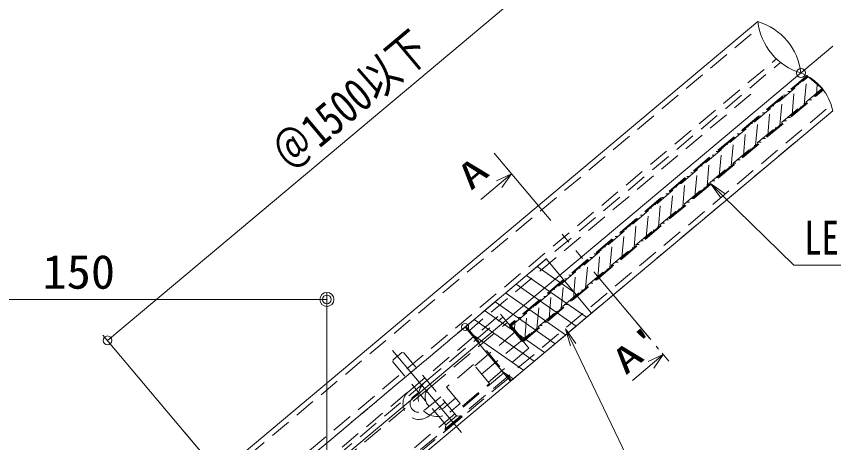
# Model space of a CAD drawing. Units: millimetres, scale not verified. Extents: x -1001 to 999, y -692 to 692.
# Drawn here: x 367.8 to 599.2, y 242.2 to 363 of the extents above; entities that cross this region are included whole.
import ezdxf
from ezdxf.enums import TextEntityAlignment as Align

# ---------------------------------------------------------------- set-up
doc = ezdxf.new("R2010")
doc.units = ezdxf.units.MM
doc.header["$LTSCALE"] = 5
doc.header["$PDMODE"] = 32
doc.header["$PDSIZE"] = 2.5
doc.linetypes.add('DASHED1', pattern=[1.8, 1.2, -0.6])
doc.linetypes.add('DOUBLE_CHAIN1', pattern=[8.8, 5, -1, 0.6, -0.6, 0.6, -1])
for name, color, linetype, lineweight in [('0-2_2', 4, 'Continuous', 9), ('0-3_sunpou', 1, 'Continuous', 9), ('0-4_0', 6, 'DASHED1', 9), ('0-5_DEFPOINTS', 7, 'Continuous', 9), ('0-6_center', 5, 'Continuous', 9), ('0-7_1', 3, 'Continuous', 9), ('0-9_SUNPO', 134, 'DOUBLE_CHAIN1', 9), ('0-B_GRE_SSD', 134, 'DASHED1', 9), ('1-2_10ユーザー', 4, 'Continuous', 9), ('1-6_naka', 4, 'Continuous', 9), ('1-7_NakaLED部材', 2, 'DASHED1', 9)]:
    doc.layers.add(name, color=color, linetype=linetype, lineweight=lineweight)
doc.styles.add('ＭＳ ゴシック', font='')
doc.styles.get('ＭＳ ゴシック').set_extended_font_data('MS Gothic')

# ---------------------------------------------------------------- blocks, each defined once
blk = doc.blocks.new('頭部ｻﾗ特')
at = {"layer": '0-4_0', "color": 7, "linetype": 'Continuous'}
for p, q in [((0, 10), (5, 15)), ((5, 15), (5, -15)), ((6.5, 15), (5, 15)), ((6.5, 15), (6.5, -15)), ((0, 10), (0, -10)), ((0, -10), (5, -15)), ((6.5, -15), (5, -15))]:
    blk.add_line(p, q, dxfattribs=at)
blk = doc.blocks.new('_ORIGIN')
at = {"layer": '0-4_0', "color": 1, "linetype": 'Continuous'}
blk.add_line((0, 0), (-5, 0), dxfattribs=at)
blk.add_circle((0, 0), 2.5, dxfattribs=at)
blk = doc.blocks.new('MLeader15')
at = {"layer": '0-3_sunpou', "color": 7}
blk.add_line((564.279, 315.642), (567.852, 312.144), dxfattribs=at)
at = {"layer": '0-3_sunpou'}
blk.add_line((589.725, 292.491), (640.319, 292.491), dxfattribs=at)
at = {"layer": '0-3_sunpou', "color": 7}
blk.add_lwpolyline([(567.269, 311.548), (564.279, 315.642), (568.435, 312.739)], dxfattribs=at)
at = {"layer": '0-3_sunpou'}
blk.add_lwpolyline([(567.852, 312.144), (587.925, 292.491), (589.725, 292.491)], dxfattribs=at)
at = {"layer": '0-3_sunpou', "color": 2, "style": 'ＭＳ ゴシック', "width": 0.75}
blk.add_text('LEDユニット', height=9.604, dxfattribs=at).set_placement((590.892, 292.641), align=Align.BOTTOM_LEFT)
blk = doc.blocks.new('MLeader46')
at = {"layer": '0-3_sunpou', "color": 7}
blk.add_line((523.247, 274.498), (525.408, 269.989), dxfattribs=at)
at = {"layer": '0-3_sunpou'}
blk.add_line((549.79, 222.864), (594.833, 222.864), dxfattribs=at)
at = {"layer": '0-3_sunpou', "color": 7}
blk.add_lwpolyline([(524.656, 269.629), (523.247, 274.498), (526.159, 270.349)], dxfattribs=at)
at = {"layer": '0-3_sunpou'}
blk.add_lwpolyline([(525.408, 269.989), (547.99, 222.864), (549.79, 222.864)], dxfattribs=at)
at = {"layer": '0-3_sunpou', "color": 2, "style": 'ＭＳ ゴシック', "width": 0.7}
blk.add_text('AL溝カバー', height=9.604, dxfattribs=at).set_placement((551.956, 222.853), align=Align.BOTTOM_LEFT)

msp = doc.modelspace()

# ---------------------------------------------------------------- linework, layer by layer
at = {"layer": '0-2_2'}
for centre, radius, start, end in [((572.806, 344.989), 17.235, 6.55082, 73.44918), ((594.839, 363.476), 17.235, 186.55082, 253.44918), ((584.591, 333.338), 14.626, 11.40503, 68.59497)]:
    msp.add_arc(centre, radius, start, end, dxfattribs=at)
at = {"layer": '0-3_sunpou'}
for p, q in [((539.982, 394.034), (393.577, 271.185)), ((455.678, 154.358), (455.678, 284.794)), ((319.601, 282.794), (451.678, 282.794)), ((432.253, 225.093), (392.291, 272.717))]:
    msp.add_line(p, q, dxfattribs=at)
at = {"layer": '0-4_0', "color": 3}
for p, q in [((316.147, 140.07), (578.002, 359.791)), ((319.787, 130.07), (583.01, 350.94)), ((320.333, 128.57), (584.16, 349.947)), ((468.412, 228.672), (598.508, 337.836))]:
    msp.add_line(p, q, dxfattribs=at)
at = {"layer": '0-4_0', "color": 5}
for p, q in [((590.846, 337.934), (591.536, 345.823)), ((587.406, 335.048), (588.097, 342.937)), ((594.286, 340.82), (594.538, 343.706)), ((583.967, 332.162), (584.657, 340.051)), ((580.527, 329.275), (581.217, 337.165)), ((577.087, 326.389), (577.778, 334.279)), ((573.648, 323.503), (574.338, 331.392)), ((570.208, 320.617), (570.898, 328.506)), ((566.769, 317.731), (567.459, 325.62)), ((563.329, 314.844), (564.019, 322.734)), ((559.889, 311.958), (560.58, 319.848)), ((556.45, 309.072), (557.14, 316.961)), ((553.01, 306.186), (553.7, 314.075)), ((549.57, 303.3), (550.261, 311.189)), ((546.131, 300.413), (546.821, 308.303)), ((542.691, 297.527), (543.381, 305.417)), ((539.251, 294.641), (539.942, 302.53)), ((535.812, 291.755), (536.502, 299.644)), ((532.372, 288.869), (533.062, 296.758)), ((528.933, 285.982), (529.623, 293.872)), ((525.493, 283.096), (526.183, 290.986)), ((522.053, 280.21), (522.744, 288.099)), ((518.614, 277.324), (519.304, 285.213)), ((537.403, 283.3), (549.616, 268.745)), ((515.174, 274.438), (515.864, 282.327)), ((511.734, 271.551), (512.425, 279.441)), ((508.756, 273.935), (508.985, 276.555)), ((494.822, 274.983), (372.255, 172.137)), ((507.035, 260.429), (494.822, 274.983)), ((505.75, 261.961), (383.183, 159.115)), ((507.035, 260.429), (384.468, 157.583)), ((493.82, 249.731), (489.223, 245.874)), ((493.82, 249.731), (492.552, 249.842)), ((494.013, 249.501), (493.82, 249.731)), ((489.223, 245.874), (489.334, 247.142)), ((489.416, 245.644), (489.223, 245.874))]:
    msp.add_line(p, q, dxfattribs=at)
at = {"layer": '0-4_0', "color": 4}
for p, q in [((575.731, 340.915), (496.031, 274.039)), ((588.193, 327.223), (507.922, 259.867)), ((495.066, 275.188), (507.922, 259.867))]:
    msp.add_line(p, q, dxfattribs=at)
at = {"layer": '0-4_0', "color": 7, "linetype": 'Continuous'}
for p, q in [((507.958, 318.392), (503.688, 316.401)), ((542.223, 259.871), (550.931, 267.178)), ((550.931, 267.178), (546.662, 265.187)), ((550.931, 267.178), (548.229, 263.319))]:
    msp.add_line(p, q, dxfattribs=at)
at = {"layer": '0-4_0'}
for p, q in [((476.87, 267.752), (474.419, 265.696)), ((477.434, 267.703), (476.87, 267.752)), ((492.411, 249.854), (477.434, 267.703)), ((474.419, 265.696), (474.37, 265.132)), ((489.347, 247.283), (474.37, 265.132)), ((492.411, 249.854), (489.347, 247.283))]:
    msp.add_line(p, q, dxfattribs=at)
at = {"layer": '0-4_0', "color": 5}
msp.add_lwpolyline([(596.11, 342.351), (591.813, 346.056), (507.561, 275.36), (511.16, 271.07)], close=True, dxfattribs=at)
at = {"layer": '0-4_0', "color": 7, "linetype": 'Continuous'}
msp.add_lwpolyline([(499.249, 311.085), (507.958, 318.392), (505.256, 314.533)], dxfattribs=at)
at = {"layer": '0-5_DEFPOINTS'}
msp.add_line((512.896, 269.001), (504.861, 278.577), dxfattribs=at)
msp.add_circle((494.822, 274.983), 1, dxfattribs=at)
for p in [(589.929, 346.955), (455.678, 282.794), (393.577, 271.185)]:
    msp.add_point(p, dxfattribs=at)
at = {"layer": '0-6_center'}
for p, q in [((322.517, 122.57), (598.973, 354.544)), ((493.773, 245.119), (474.285, 268.345)), ((415.449, 245.119), (463.893, 187.385))]:
    msp.add_line(p, q, dxfattribs=at)
at = {"layer": '0-7_1'}
for p, q in [((315.601, 141.57), (577.716, 361.51)), ((327.612, 108.57), (598.928, 336.23))]:
    msp.add_line(p, q, dxfattribs=at)
at = {"layer": '0-9_SUNPO'}
msp.add_line((503.019, 324.278), (553.79, 263.771), dxfattribs=at)
at = {"layer": '0-B_GRE_SSD'}
for p, q in [((483.471, 259.323), (322.044, 123.87)), ((484.756, 257.791), (322.772, 121.87)), ((478.367, 256.346), (321.68, 124.87))]:
    msp.add_line(p, q, dxfattribs=at)
at = {"layer": '1-2_10ユーザー'}
for p, q in [((515.233, 292.11), (525.854, 284.673)), ((512.259, 289.614), (529.22, 277.738)), ((509.285, 287.119), (526.246, 275.243)), ((506.311, 284.623), (523.272, 272.747)), ((503.337, 282.128), (520.298, 270.252)), ((500.363, 279.632), (517.324, 267.756)), ((497.389, 277.137), (514.35, 265.261)), ((496.099, 273.463), (511.376, 262.765)), ((505.412, 262.363), (508.402, 260.27))]:
    msp.add_line(p, q, dxfattribs=at)
for points in [[(530.659, 278.946), (507.678, 259.663), (494.822, 274.983), (517.804, 294.267)], [(507.678, 259.663), (530.659, 278.946), (517.804, 294.267), (494.822, 274.983)]]:
    msp.add_lwpolyline(points, close=True, dxfattribs=at)
at = {"layer": '1-6_naka', "color": 5, "linetype": 'DASHED1'}
for p, q in [((591.74, 345.668), (590.962, 345.668)), ((588.165, 342.668), (587.387, 342.668)), ((589.357, 343.668), (588.579, 343.668)), ((590.548, 344.668), (589.771, 344.668)), ((585.781, 340.668), (585.004, 340.668)), ((586.973, 341.668), (586.195, 341.668)), ((594.148, 340.378), (593.37, 340.378)), ((595.34, 341.378), (594.562, 341.378)), ((596.087, 342.378), (595.754, 342.378)), ((583.398, 338.668), (582.62, 338.668)), ((584.59, 339.668), (583.812, 339.668)), ((591.764, 338.378), (590.987, 338.378)), ((592.956, 339.378), (592.178, 339.378)), ((579.823, 335.668), (579.045, 335.668)), ((581.014, 336.668), (580.236, 336.668)), ((582.206, 337.668), (581.428, 337.668)), ((589.381, 336.378), (588.603, 336.378)), ((590.573, 337.378), (589.795, 337.378)), ((577.439, 333.668), (576.661, 333.668)), ((578.631, 334.668), (577.853, 334.668)), ((585.806, 333.378), (585.028, 333.378)), ((586.997, 334.378), (586.22, 334.378)), ((588.189, 335.378), (587.411, 335.378)), ((575.056, 331.668), (574.278, 331.668)), ((576.247, 332.668), (575.469, 332.668)), ((583.422, 331.378), (582.644, 331.378)), ((584.614, 332.378), (583.836, 332.378)), ((571.48, 328.668), (570.702, 328.668)), ((572.672, 329.668), (571.894, 329.668)), ((573.864, 330.668), (573.086, 330.668)), ((581.039, 329.378), (580.261, 329.378)), ((582.23, 330.378), (581.453, 330.378)), ((569.097, 326.668), (568.319, 326.668)), ((570.289, 327.668), (569.511, 327.668)), ((577.463, 326.378), (576.686, 326.378)), ((578.655, 327.378), (577.877, 327.378)), ((579.847, 328.378), (579.069, 328.378)), ((566.713, 324.668), (565.935, 324.668)), ((567.905, 325.668), (567.127, 325.668)), ((575.08, 324.378), (574.302, 324.378)), ((576.272, 325.378), (575.494, 325.378)), ((564.33, 322.668), (563.552, 322.668)), ((565.522, 323.668), (564.744, 323.668)), ((572.696, 322.378), (571.919, 322.378)), ((573.888, 323.378), (573.11, 323.378)), ((560.755, 319.668), (559.977, 319.668)), ((561.946, 320.668), (561.168, 320.668)), ((563.138, 321.668), (562.36, 321.668)), ((569.121, 319.378), (568.343, 319.378)), ((570.313, 320.378), (569.535, 320.378)), ((571.505, 321.378), (570.727, 321.378)), ((558.371, 317.668), (557.593, 317.668)), ((559.563, 318.668), (558.785, 318.668)), ((566.738, 317.378), (565.96, 317.378)), ((567.929, 318.378), (567.152, 318.378)), ((555.988, 315.668), (555.21, 315.668)), ((557.179, 316.668), (556.401, 316.668)), ((564.354, 315.378), (563.576, 315.378)), ((565.546, 316.378), (564.768, 316.378)), ((552.412, 312.668), (551.634, 312.668)), ((553.604, 313.668), (552.826, 313.668)), ((554.796, 314.668), (554.018, 314.668)), ((561.971, 313.378), (561.193, 313.378)), ((563.162, 314.378), (562.385, 314.378)), ((550.029, 310.668), (549.251, 310.668)), ((551.221, 311.668), (550.443, 311.668)), ((558.395, 310.378), (557.618, 310.378)), ((559.587, 311.378), (558.809, 311.378)), ((560.779, 312.378), (560.001, 312.378)), ((547.645, 308.668), (546.867, 308.668)), ((548.837, 309.668), (548.059, 309.668)), ((556.012, 308.378), (555.234, 308.378)), ((557.204, 309.378), (556.426, 309.378)), ((544.07, 305.668), (543.292, 305.668)), ((545.262, 306.668), (544.484, 306.668)), ((546.453, 307.668), (545.676, 307.668)), ((553.628, 306.378), (552.851, 306.378)), ((554.82, 307.378), (554.042, 307.378)), ((541.686, 303.668), (540.909, 303.668)), ((542.878, 304.668), (542.1, 304.668)), ((550.053, 303.378), (549.275, 303.378)), ((551.245, 304.378), (550.467, 304.378)), ((552.437, 305.378), (551.659, 305.378)), ((539.303, 301.668), (538.525, 301.668)), ((540.495, 302.668), (539.717, 302.668)), ((547.67, 301.378), (546.892, 301.378)), ((548.861, 302.378), (548.083, 302.378)), ((535.728, 298.668), (534.95, 298.668)), ((536.919, 299.668), (536.142, 299.668)), ((538.111, 300.668), (537.333, 300.668)), ((545.286, 299.378), (544.508, 299.378)), ((546.478, 300.378), (545.7, 300.378)), ((533.344, 296.668), (532.566, 296.668)), ((534.536, 297.668), (533.758, 297.668)), ((541.711, 296.378), (540.933, 296.378)), ((542.903, 297.378), (542.125, 297.378)), ((544.094, 298.378), (543.316, 298.378)), ((530.961, 294.668), (530.183, 294.668)), ((532.152, 295.668), (531.375, 295.668)), ((539.327, 294.378), (538.549, 294.378)), ((540.519, 295.378), (539.741, 295.378)), ((527.385, 291.668), (526.608, 291.668)), ((528.577, 292.668), (527.799, 292.668)), ((529.769, 293.668), (528.991, 293.668)), ((536.944, 292.378), (536.166, 292.378)), ((538.136, 293.378), (537.358, 293.378)), ((525.002, 289.668), (524.224, 289.668)), ((526.194, 290.668), (525.416, 290.668)), ((533.369, 289.378), (532.591, 289.378)), ((534.56, 290.378), (533.782, 290.378)), ((535.752, 291.378), (534.974, 291.378)), ((522.618, 287.668), (521.841, 287.668)), ((523.81, 288.668), (523.032, 288.668)), ((530.985, 287.378), (530.207, 287.378)), ((532.177, 288.378), (531.399, 288.378)), ((519.043, 284.668), (518.265, 284.668)), ((520.235, 285.668), (519.457, 285.668)), ((521.427, 286.668), (520.649, 286.668)), ((528.602, 285.378), (527.824, 285.378)), ((529.793, 286.378), (529.015, 286.378)), ((516.66, 282.668), (515.882, 282.668)), ((517.851, 283.668), (517.074, 283.668)), ((525.026, 282.378), (524.248, 282.378)), ((526.218, 283.378), (525.44, 283.378)), ((527.41, 284.378), (526.632, 284.378)), ((514.276, 280.668), (513.498, 280.668)), ((515.468, 281.668), (514.69, 281.668)), ((522.643, 280.378), (521.865, 280.378)), ((523.835, 281.378), (523.057, 281.378)), ((511.893, 278.668), (511.115, 278.668)), ((513.084, 279.668), (512.307, 279.668)), ((520.259, 278.378), (519.481, 278.378)), ((521.451, 279.378), (520.673, 279.378)), ((508.317, 275.668), (507.54, 275.668)), ((507.846, 275.409), (507.62, 275.409)), ((507.846, 275.409), (507.62, 275.409)), ((509.509, 276.668), (508.731, 276.668)), ((510.701, 277.668), (509.923, 277.668)), ((517.876, 276.378), (517.098, 276.378)), ((519.068, 277.378), (518.29, 277.378)), ((508.685, 274.409), (508.032, 274.409)), ((509.524, 273.409), (508.871, 273.409)), ((514.301, 273.378), (513.523, 273.378)), ((515.492, 274.378), (514.714, 274.378)), ((516.684, 275.378), (515.906, 275.378)), ((510.363, 272.409), (509.71, 272.409)), ((511.202, 271.409), (510.549, 271.409)), ((511.917, 271.378), (511.139, 271.378)), ((513.109, 272.378), (512.331, 272.378))]:
    msp.add_line(p, q, dxfattribs=at)
for points in [[(507.722, 275.168), (591.974, 345.864), (591.653, 346.247), (507.4, 275.551)], [(595.949, 342.542), (511, 271.261), (511.321, 270.878), (596.27, 342.159)], [(511.352, 271.23), (507.752, 275.52), (507.369, 275.199), (510.969, 270.909)]]:
    msp.add_lwpolyline(points, close=True, dxfattribs=at)
at = {"layer": '1-7_NakaLED部材'}
for p, q in [((478.847, 256.749), (504.861, 278.577)), ((483.471, 259.323), (505.504, 277.811)), ((484.756, 257.791), (506.789, 276.279)), ((497.549, 263.956), (509.039, 273.598)), ((499.477, 261.658), (510.968, 271.299)), ((501.405, 259.36), (512.896, 269.001)), ((483.347, 251.386), (490.21, 257.145)), ((480.133, 255.217), (481.691, 256.524)), ((484.632, 249.854), (491.495, 255.613)), ((489.256, 252.428), (492.138, 254.847)), ((490.541, 250.896), (493.423, 253.315))]:
    msp.add_line(p, q, dxfattribs=at)
at = {"layer": '1-7_NakaLED部材', "color": 4}
msp.add_lwpolyline([(497.227, 264.339), (489.567, 257.911), (494.066, 252.549), (501.727, 258.977)], close=True, dxfattribs=at)
at = {"layer": '1-7_NakaLED部材'}
for centre, radius in [((487.006, 255.11), 5.5), ((487.006, 255.11), 3.5), ((481.74, 253.302), 4.5), ((481.74, 253.302), 2.5)]:
    msp.add_arc(centre, radius, 130, 310, dxfattribs=at)

# ---------------------------------------------------------------- block references
at = {"layer": '0-3_sunpou'}
for name in ['MLeader15', 'MLeader46']:
    msp.add_blockref(name, (0, 0), dxfattribs=at)
at = {"layer": '0-3_sunpou', "xscale": 0.8, "yscale": 0.8}
msp.add_blockref('_ORIGIN', (455.678, 282.794), dxfattribs=at)
at = {"layer": '0-4_0', "xscale": 0.2, "yscale": 0.2, "rotation": 310}
msp.add_blockref('頭部ｻﾗ特', (490.879, 248.569), dxfattribs=at)

# ---------------------------------------------------------------- texts
at = {"layer": '0-3_sunpou', "color": 2, "style": 'ＭＳ ゴシック', "width": 0.8}
msp.add_text('＠1500以下', height=9.604, rotation=40, dxfattribs=at).set_placement((447.337, 316.491), align=Align.BOTTOM_LEFT)
at = {"layer": '0-3_sunpou', "color": 2, "style": 'ＭＳ ゴシック', "width": 1.05}
msp.add_text('150', height=9.604, dxfattribs=at).set_placement((375.14, 282.943), align=Align.BOTTOM_LEFT)
at = {"layer": '0-9_SUNPO', "style": 'ＭＳ ゴシック', "width": 1.5}
for s, p in [('A', (497.867, 311.8)), ("A'", (541.687, 259.51))]:
    msp.add_text(s, height=7.221, rotation=40, dxfattribs=at).set_placement(p, align=Align.BOTTOM_LEFT)

doc.saveas('drawing.dxf')
